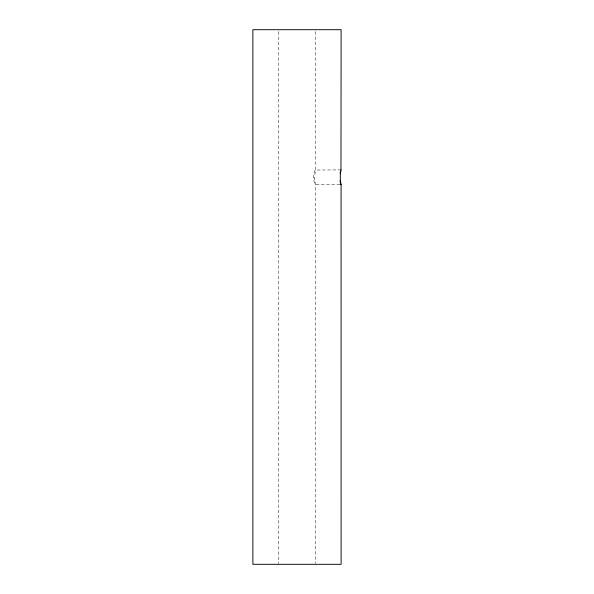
<?xml version="1.0" encoding="UTF-8"?>
<svg xmlns="http://www.w3.org/2000/svg" width="594" height="594" viewBox="0 0 594 594"><rect width="100%" height="100%" fill="white"/><g stroke="black" fill="none" stroke-linecap="round" stroke-linejoin="round"><path stroke-width="0.45" stroke-dasharray="2.97 2.23" d="M315.607 31.549L315.607 170.04L314.419 177.517L315.555 184.392L315.607 563.372M340.978 169.877L315.236 170.047C312.845 174.488 312.778 180.242 315.407 184.571L340.904 184.571M278.393 31.556L278.393 563.372"/><path stroke-width="0.89" d="M341.112 170.055L340.555 172.238A7.306 0.98 -90 0 0 340.451 181.155L341.067 184.392L341.112 564.3L252.888 564.3L252.888 29.7L341.112 29.7L340.978 169.877A7.447 0.95 -90 0 0 340.733 170.047M341.112 184.422L340.904 184.571A7.44 0.95 -90 0 1 340.659 184.244M340.102 180.643A7.314 0.928 -90 0 0 340.243 182.21A7.44 0.95 -90 0 0 340.436 183.435M340.139 173.292A7.314 0.928 -90 0 1 340.295 171.822"/></g></svg>
